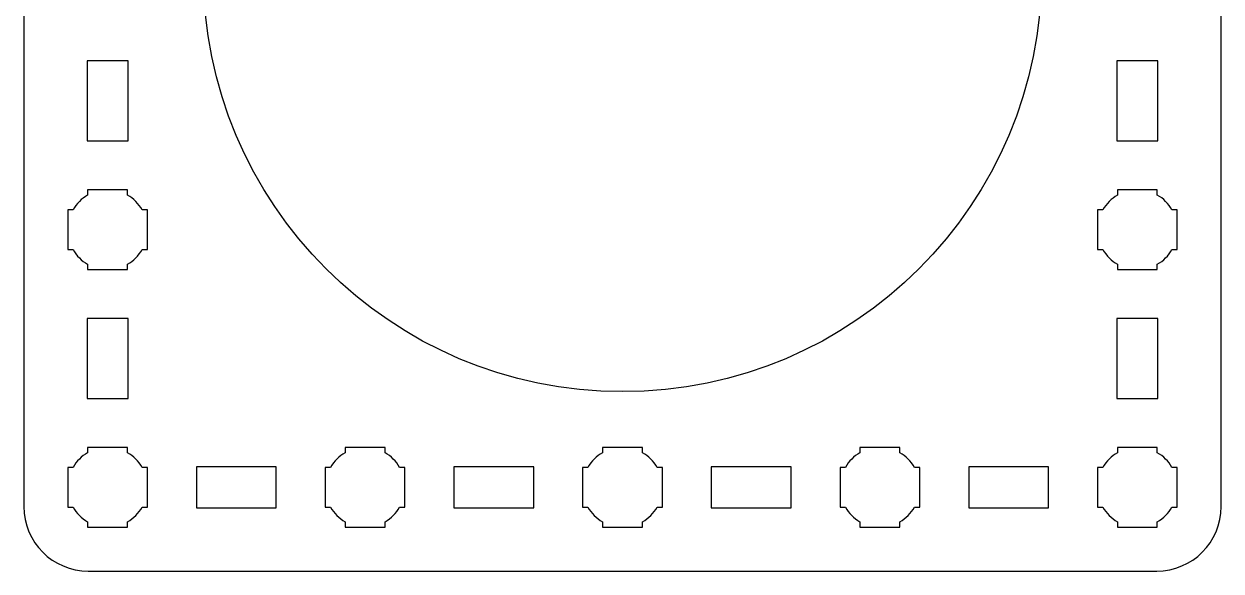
# Model space of a CAD drawing. Extents: x -302 to -108, y -176 to -2.
# Drawn here: x -201.5 to -108.5, y -95 to -52.5 of the extents above; entities that cross this region are included whole.
import ezdxf

# ---------------------------------------------------------------- set-up
doc = ezdxf.new("R2010")
doc.units = 0
doc.header["$MEASUREMENT"] = 0
doc.layers.add('LAYER_1', color=7, linetype='CONTINUOUS')

msp = doc.modelspace()

# ---------------------------------------------------------------- linework, layer by layer
at = {"layer": 'LAYER_1'}
msp.add_ellipse((-155.0001, -48.5001), major_axis=(0, 32.575), ratio=1, dxfattribs=at)
for points, knots in [([(-196.4995, -1.9995), (-196.4995, -1.9995), (-113.5005, -1.9995), (-113.5005, -1.9995), (-113.5005, -1.9995), (-110.7305, -1.9995), (-108.4995, -4.2305), (-108.4995, -7.0005), (-108.4995, -7.0005), (-108.4995, -7.0005), (-108.4995, -89.9995), (-108.4995, -89.9995), (-108.4995, -89.9995), (-108.4995, -92.7695), (-110.7305, -95.0005), (-113.5005, -95.0005), (-113.5005, -95.0005), (-113.5005, -95.0005), (-196.4995, -95.0005), (-196.4995, -95.0005), (-196.4995, -95.0005), (-199.2695, -95.0005), (-201.5005, -92.7695), (-201.5005, -89.9995), (-201.5005, -89.9995), (-201.5005, -89.9995), (-201.5005, -7.0005), (-201.5005, -7.0005), (-201.5005, -7.0005), (-201.5005, -4.2305), (-199.2695, -1.9995), (-196.4995, -1.9995)], [0, 0, 0, 0, 0.125, 0.125, 0.125, 0.125, 0.25, 0.25, 0.25, 0.25, 0.375, 0.375, 0.375, 0.375, 0.5, 0.5, 0.5, 0.5, 0.625, 0.625, 0.625, 0.625, 0.75, 0.75, 0.75, 0.75, 0.875, 0.875, 0.875, 0.875, 1, 1, 1, 1]), ([(-196.5996, -61.6001), (-196.5996, -61.6001), (-196.5996, -55.4001), (-196.5996, -55.4001), (-196.5996, -55.4001), (-196.5996, -55.4001), (-193.3996, -55.4001), (-193.3996, -55.4001), (-193.3996, -55.4001), (-193.3996, -55.4001), (-193.3996, -61.6001), (-193.3996, -61.6001), (-193.3996, -61.6001), (-193.3996, -61.6001), (-196.5996, -61.6001), (-196.5996, -61.6001)], [0, 0, 0, 0, 0.25, 0.25, 0.25, 0.25, 0.5, 0.5, 0.5, 0.5, 0.75, 0.75, 0.75, 0.75, 1, 1, 1, 1]), ([(-116.5996, -61.6001), (-116.5996, -61.6001), (-116.5996, -55.4001), (-116.5996, -55.4001), (-116.5996, -55.4001), (-116.5996, -55.4001), (-113.3996, -55.4001), (-113.3996, -55.4001), (-113.3996, -55.4001), (-113.3996, -55.4001), (-113.3996, -61.6001), (-113.3996, -61.6001), (-113.3996, -61.6001), (-113.3996, -61.6001), (-116.5996, -61.6001), (-116.5996, -61.6001)], [0, 0, 0, 0, 0.25, 0.25, 0.25, 0.25, 0.5, 0.5, 0.5, 0.5, 0.75, 0.75, 0.75, 0.75, 1, 1, 1, 1]), ([(-196.5502, -71.5999), (-196.5502, -71.5999), (-196.5502, -71.1845), (-196.5502, -71.1845), (-196.5502, -71.1845), (-197.0205, -70.9125), (-197.4124, -70.5203), (-197.6844, -70.0501), (-197.6844, -70.0501), (-197.6844, -70.0501), (-198.1, -70.0501), (-198.1, -70.0501), (-198.1, -70.0501), (-198.1, -70.0501), (-198.1, -66.9504), (-198.1, -66.9504), (-198.1, -66.9504), (-198.1, -66.9504), (-197.6848, -66.9504), (-197.6848, -66.9504), (-197.6848, -66.9504), (-197.4127, -66.4799), (-197.0206, -66.0874), (-196.5502, -65.8151), (-196.5502, -65.8151), (-196.5502, -65.8151), (-196.5502, -65.4005), (-196.5502, -65.4005), (-196.5502, -65.4005), (-196.5502, -65.4005), (-195.0477, -65.4005), (-195.0477, -65.4005), (-195.0477, -65.4005), (-195.0477, -65.4005), (-194.9997, -65.3999), (-194.9997, -65.3999), (-194.9997, -65.3999), (-194.9997, -65.3999), (-194.9517, -65.4005), (-194.9517, -65.4005), (-194.9517, -65.4005), (-194.9517, -65.4005), (-193.4506, -65.4005), (-193.4506, -65.4005), (-193.4506, -65.4005), (-193.4506, -65.4005), (-193.4506, -65.8145), (-193.4506, -65.8145), (-193.4506, -65.8145), (-192.9798, -66.0868), (-192.5871, -66.4794), (-192.3147, -66.9504), (-192.3147, -66.9504), (-192.3147, -66.9504), (-191.9008, -66.9504), (-191.9008, -66.9504), (-191.9008, -66.9504), (-191.9008, -66.9504), (-191.9008, -68.4308), (-191.9008, -68.4308), (-191.9008, -68.4308), (-191.9008, -68.4308), (-191.9, -68.4997), (-191.9, -68.4997), (-191.9, -68.4997), (-191.9, -68.4997), (-191.9008, -68.5687), (-191.9008, -68.5687), (-191.9008, -68.5687), (-191.9008, -68.5687), (-191.9008, -70.0501), (-191.9008, -70.0501), (-191.9008, -70.0501), (-191.9008, -70.0501), (-192.3151, -70.0501), (-192.3151, -70.0501), (-192.3151, -70.0501), (-192.5875, -70.5206), (-192.98, -70.913), (-193.4506, -71.1851), (-193.4506, -71.1851), (-193.4506, -71.1851), (-193.4506, -71.5999), (-193.4506, -71.5999), (-193.4506, -71.5999), (-193.4506, -71.5999), (-196.5502, -71.5999), (-196.5502, -71.5999)], [0, 0, 0, 0, 0.0454545, 0.0454545, 0.0454545, 0.0454545, 0.0909091, 0.0909091, 0.0909091, 0.0909091, 0.1363636, 0.1363636, 0.1363636, 0.1363636, 0.1818182, 0.1818182, 0.1818182, 0.1818182, 0.2272727, 0.2272727, 0.2272727, 0.2272727, 0.2727273, 0.2727273, 0.2727273, 0.2727273, 0.3181818, 0.3181818, 0.3181818, 0.3181818, 0.3636364, 0.3636364, 0.3636364, 0.3636364, 0.4090909, 0.4090909, 0.4090909, 0.4090909, 0.4545455, 0.4545455, 0.4545455, 0.4545455, 0.5, 0.5, 0.5, 0.5, 0.5454545, 0.5454545, 0.5454545, 0.5454545, 0.5909091, 0.5909091, 0.5909091, 0.5909091, 0.6363636, 0.6363636, 0.6363636, 0.6363636, 0.6818182, 0.6818182, 0.6818182, 0.6818182, 0.7272727, 0.7272727, 0.7272727, 0.7272727, 0.7727273, 0.7727273, 0.7727273, 0.7727273, 0.8181818, 0.8181818, 0.8181818, 0.8181818, 0.8636364, 0.8636364, 0.8636364, 0.8636364, 0.9090909, 0.9090909, 0.9090909, 0.9090909, 0.9545455, 0.9545455, 0.9545455, 0.9545455, 1, 1, 1, 1]), ([(-116.5502, -71.5999), (-116.5502, -71.5999), (-116.5502, -71.1845), (-116.5502, -71.1845), (-116.5502, -71.1845), (-117.0205, -70.9125), (-117.4124, -70.5203), (-117.6844, -70.0501), (-117.6844, -70.0501), (-117.6844, -70.0501), (-118.1, -70.0501), (-118.1, -70.0501), (-118.1, -70.0501), (-118.1, -70.0501), (-118.1, -66.9504), (-118.1, -66.9504), (-118.1, -66.9504), (-118.1, -66.9504), (-117.6848, -66.9504), (-117.6848, -66.9504), (-117.6848, -66.9504), (-117.4127, -66.4799), (-117.0206, -66.0874), (-116.5502, -65.8151), (-116.5502, -65.8151), (-116.5502, -65.8151), (-116.5502, -65.4005), (-116.5502, -65.4005), (-116.5502, -65.4005), (-116.5502, -65.4005), (-115.0477, -65.4005), (-115.0477, -65.4005), (-115.0477, -65.4005), (-115.0477, -65.4005), (-114.9997, -65.3999), (-114.9997, -65.3999), (-114.9997, -65.3999), (-114.9997, -65.3999), (-114.9517, -65.4005), (-114.9517, -65.4005), (-114.9517, -65.4005), (-114.9517, -65.4005), (-113.4506, -65.4005), (-113.4506, -65.4005), (-113.4506, -65.4005), (-113.4506, -65.4005), (-113.4506, -65.8145), (-113.4506, -65.8145), (-113.4506, -65.8145), (-112.9798, -66.0868), (-112.5871, -66.4794), (-112.3147, -66.9504), (-112.3147, -66.9504), (-112.3147, -66.9504), (-111.9008, -66.9504), (-111.9008, -66.9504), (-111.9008, -66.9504), (-111.9008, -66.9504), (-111.9008, -68.4308), (-111.9008, -68.4308), (-111.9008, -68.4308), (-111.9008, -68.4308), (-111.9, -68.4997), (-111.9, -68.4997), (-111.9, -68.4997), (-111.9, -68.4997), (-111.9008, -68.5687), (-111.9008, -68.5687), (-111.9008, -68.5687), (-111.9008, -68.5687), (-111.9008, -70.0501), (-111.9008, -70.0501), (-111.9008, -70.0501), (-111.9008, -70.0501), (-112.3151, -70.0501), (-112.3151, -70.0501), (-112.3151, -70.0501), (-112.5875, -70.5206), (-112.98, -70.913), (-113.4506, -71.1851), (-113.4506, -71.1851), (-113.4506, -71.1851), (-113.4506, -71.5999), (-113.4506, -71.5999), (-113.4506, -71.5999), (-113.4506, -71.5999), (-116.5502, -71.5999), (-116.5502, -71.5999)], [0, 0, 0, 0, 0.0454545, 0.0454545, 0.0454545, 0.0454545, 0.0909091, 0.0909091, 0.0909091, 0.0909091, 0.1363636, 0.1363636, 0.1363636, 0.1363636, 0.1818182, 0.1818182, 0.1818182, 0.1818182, 0.2272727, 0.2272727, 0.2272727, 0.2272727, 0.2727273, 0.2727273, 0.2727273, 0.2727273, 0.3181818, 0.3181818, 0.3181818, 0.3181818, 0.3636364, 0.3636364, 0.3636364, 0.3636364, 0.4090909, 0.4090909, 0.4090909, 0.4090909, 0.4545455, 0.4545455, 0.4545455, 0.4545455, 0.5, 0.5, 0.5, 0.5, 0.5454545, 0.5454545, 0.5454545, 0.5454545, 0.5909091, 0.5909091, 0.5909091, 0.5909091, 0.6363636, 0.6363636, 0.6363636, 0.6363636, 0.6818182, 0.6818182, 0.6818182, 0.6818182, 0.7272727, 0.7272727, 0.7272727, 0.7272727, 0.7727273, 0.7727273, 0.7727273, 0.7727273, 0.8181818, 0.8181818, 0.8181818, 0.8181818, 0.8636364, 0.8636364, 0.8636364, 0.8636364, 0.9090909, 0.9090909, 0.9090909, 0.9090909, 0.9545455, 0.9545455, 0.9545455, 0.9545455, 1, 1, 1, 1]), ([(-196.5996, -81.6001), (-196.5996, -81.6001), (-196.5996, -75.4001), (-196.5996, -75.4001), (-196.5996, -75.4001), (-196.5996, -75.4001), (-193.3996, -75.4001), (-193.3996, -75.4001), (-193.3996, -75.4001), (-193.3996, -75.4001), (-193.3996, -81.6001), (-193.3996, -81.6001), (-193.3996, -81.6001), (-193.3996, -81.6001), (-196.5996, -81.6001), (-196.5996, -81.6001)], [0, 0, 0, 0, 0.25, 0.25, 0.25, 0.25, 0.5, 0.5, 0.5, 0.5, 0.75, 0.75, 0.75, 0.75, 1, 1, 1, 1]), ([(-116.5996, -81.6001), (-116.5996, -81.6001), (-116.5996, -75.4001), (-116.5996, -75.4001), (-116.5996, -75.4001), (-116.5996, -75.4001), (-113.3996, -75.4001), (-113.3996, -75.4001), (-113.3996, -75.4001), (-113.3996, -75.4001), (-113.3996, -81.6001), (-113.3996, -81.6001), (-113.3996, -81.6001), (-113.3996, -81.6001), (-116.5996, -81.6001), (-116.5996, -81.6001)], [0, 0, 0, 0, 0.25, 0.25, 0.25, 0.25, 0.5, 0.5, 0.5, 0.5, 0.75, 0.75, 0.75, 0.75, 1, 1, 1, 1]), ([(-198.0998, -86.9499), (-198.0998, -86.9499), (-197.6844, -86.9499), (-197.6844, -86.9499), (-197.6844, -86.9499), (-197.4124, -86.4796), (-197.0202, -86.0877), (-196.55, -85.8157), (-196.55, -85.8157), (-196.55, -85.8157), (-196.55, -85.4001), (-196.55, -85.4001), (-196.55, -85.4001), (-196.55, -85.4001), (-193.4503, -85.4001), (-193.4503, -85.4001), (-193.4503, -85.4001), (-193.4503, -85.4001), (-193.4503, -85.8153), (-193.4503, -85.8153), (-193.4503, -85.8153), (-192.9798, -86.0874), (-192.5873, -86.4795), (-192.315, -86.9499), (-192.315, -86.9499), (-192.315, -86.9499), (-191.9004, -86.9499), (-191.9004, -86.9499), (-191.9004, -86.9499), (-191.9004, -86.9499), (-191.9004, -88.4524), (-191.9004, -88.4524), (-191.9004, -88.4524), (-191.9004, -88.4524), (-191.8998, -88.5004), (-191.8998, -88.5004), (-191.8998, -88.5004), (-191.8998, -88.5004), (-191.9004, -88.5484), (-191.9004, -88.5484), (-191.9004, -88.5484), (-191.9004, -88.5484), (-191.9004, -90.0495), (-191.9004, -90.0495), (-191.9004, -90.0495), (-191.9004, -90.0495), (-192.3144, -90.0495), (-192.3144, -90.0495), (-192.3144, -90.0495), (-192.5867, -90.5203), (-192.9793, -90.913), (-193.4503, -91.1854), (-193.4503, -91.1854), (-193.4503, -91.1854), (-193.4503, -91.5993), (-193.4503, -91.5993), (-193.4503, -91.5993), (-193.4503, -91.5993), (-194.9307, -91.5993), (-194.9307, -91.5993), (-194.9307, -91.5993), (-194.9307, -91.5993), (-194.9996, -91.6001), (-194.9996, -91.6001), (-194.9996, -91.6001), (-194.9996, -91.6001), (-195.0686, -91.5993), (-195.0686, -91.5993), (-195.0686, -91.5993), (-195.0686, -91.5993), (-196.55, -91.5993), (-196.55, -91.5993), (-196.55, -91.5993), (-196.55, -91.5993), (-196.55, -91.185), (-196.55, -91.185), (-196.55, -91.185), (-197.0205, -90.9126), (-197.4129, -90.5201), (-197.685, -90.0495), (-197.685, -90.0495), (-197.685, -90.0495), (-198.0998, -90.0495), (-198.0998, -90.0495), (-198.0998, -90.0495), (-198.0998, -90.0495), (-198.0998, -86.9499), (-198.0998, -86.9499)], [0, 0, 0, 0, 0.0454545, 0.0454545, 0.0454545, 0.0454545, 0.0909091, 0.0909091, 0.0909091, 0.0909091, 0.1363636, 0.1363636, 0.1363636, 0.1363636, 0.1818182, 0.1818182, 0.1818182, 0.1818182, 0.2272727, 0.2272727, 0.2272727, 0.2272727, 0.2727273, 0.2727273, 0.2727273, 0.2727273, 0.3181818, 0.3181818, 0.3181818, 0.3181818, 0.3636364, 0.3636364, 0.3636364, 0.3636364, 0.4090909, 0.4090909, 0.4090909, 0.4090909, 0.4545455, 0.4545455, 0.4545455, 0.4545455, 0.5, 0.5, 0.5, 0.5, 0.5454545, 0.5454545, 0.5454545, 0.5454545, 0.5909091, 0.5909091, 0.5909091, 0.5909091, 0.6363636, 0.6363636, 0.6363636, 0.6363636, 0.6818182, 0.6818182, 0.6818182, 0.6818182, 0.7272727, 0.7272727, 0.7272727, 0.7272727, 0.7727273, 0.7727273, 0.7727273, 0.7727273, 0.8181818, 0.8181818, 0.8181818, 0.8181818, 0.8636364, 0.8636364, 0.8636364, 0.8636364, 0.9090909, 0.9090909, 0.9090909, 0.9090909, 0.9545455, 0.9545455, 0.9545455, 0.9545455, 1, 1, 1, 1]), ([(-178.0998, -86.9499), (-178.0998, -86.9499), (-177.6844, -86.9499), (-177.6844, -86.9499), (-177.6844, -86.9499), (-177.4124, -86.4796), (-177.0202, -86.0877), (-176.55, -85.8157), (-176.55, -85.8157), (-176.55, -85.8157), (-176.55, -85.4001), (-176.55, -85.4001), (-176.55, -85.4001), (-176.55, -85.4001), (-173.4503, -85.4001), (-173.4503, -85.4001), (-173.4503, -85.4001), (-173.4503, -85.4001), (-173.4503, -85.8153), (-173.4503, -85.8153), (-173.4503, -85.8153), (-172.9798, -86.0874), (-172.5873, -86.4795), (-172.315, -86.9499), (-172.315, -86.9499), (-172.315, -86.9499), (-171.9004, -86.9499), (-171.9004, -86.9499), (-171.9004, -86.9499), (-171.9004, -86.9499), (-171.9004, -88.4524), (-171.9004, -88.4524), (-171.9004, -88.4524), (-171.9004, -88.4524), (-171.8998, -88.5004), (-171.8998, -88.5004), (-171.8998, -88.5004), (-171.8998, -88.5004), (-171.9004, -88.5484), (-171.9004, -88.5484), (-171.9004, -88.5484), (-171.9004, -88.5484), (-171.9004, -90.0495), (-171.9004, -90.0495), (-171.9004, -90.0495), (-171.9004, -90.0495), (-172.3144, -90.0495), (-172.3144, -90.0495), (-172.3144, -90.0495), (-172.5867, -90.5203), (-172.9793, -90.913), (-173.4503, -91.1854), (-173.4503, -91.1854), (-173.4503, -91.1854), (-173.4503, -91.5993), (-173.4503, -91.5993), (-173.4503, -91.5993), (-173.4503, -91.5993), (-174.9307, -91.5993), (-174.9307, -91.5993), (-174.9307, -91.5993), (-174.9307, -91.5993), (-174.9996, -91.6001), (-174.9996, -91.6001), (-174.9996, -91.6001), (-174.9996, -91.6001), (-175.0686, -91.5993), (-175.0686, -91.5993), (-175.0686, -91.5993), (-175.0686, -91.5993), (-176.55, -91.5993), (-176.55, -91.5993), (-176.55, -91.5993), (-176.55, -91.5993), (-176.55, -91.185), (-176.55, -91.185), (-176.55, -91.185), (-177.0205, -90.9126), (-177.4129, -90.5201), (-177.685, -90.0495), (-177.685, -90.0495), (-177.685, -90.0495), (-178.0998, -90.0495), (-178.0998, -90.0495), (-178.0998, -90.0495), (-178.0998, -90.0495), (-178.0998, -86.9499), (-178.0998, -86.9499)], [0, 0, 0, 0, 0.0454545, 0.0454545, 0.0454545, 0.0454545, 0.0909091, 0.0909091, 0.0909091, 0.0909091, 0.1363636, 0.1363636, 0.1363636, 0.1363636, 0.1818182, 0.1818182, 0.1818182, 0.1818182, 0.2272727, 0.2272727, 0.2272727, 0.2272727, 0.2727273, 0.2727273, 0.2727273, 0.2727273, 0.3181818, 0.3181818, 0.3181818, 0.3181818, 0.3636364, 0.3636364, 0.3636364, 0.3636364, 0.4090909, 0.4090909, 0.4090909, 0.4090909, 0.4545455, 0.4545455, 0.4545455, 0.4545455, 0.5, 0.5, 0.5, 0.5, 0.5454545, 0.5454545, 0.5454545, 0.5454545, 0.5909091, 0.5909091, 0.5909091, 0.5909091, 0.6363636, 0.6363636, 0.6363636, 0.6363636, 0.6818182, 0.6818182, 0.6818182, 0.6818182, 0.7272727, 0.7272727, 0.7272727, 0.7272727, 0.7727273, 0.7727273, 0.7727273, 0.7727273, 0.8181818, 0.8181818, 0.8181818, 0.8181818, 0.8636364, 0.8636364, 0.8636364, 0.8636364, 0.9090909, 0.9090909, 0.9090909, 0.9090909, 0.9545455, 0.9545455, 0.9545455, 0.9545455, 1, 1, 1, 1]), ([(-158.0998, -86.9499), (-158.0998, -86.9499), (-157.6844, -86.9499), (-157.6844, -86.9499), (-157.6844, -86.9499), (-157.4124, -86.4796), (-157.0202, -86.0877), (-156.55, -85.8157), (-156.55, -85.8157), (-156.55, -85.8157), (-156.55, -85.4001), (-156.55, -85.4001), (-156.55, -85.4001), (-156.55, -85.4001), (-153.4503, -85.4001), (-153.4503, -85.4001), (-153.4503, -85.4001), (-153.4503, -85.4001), (-153.4503, -85.8153), (-153.4503, -85.8153), (-153.4503, -85.8153), (-152.9798, -86.0874), (-152.5873, -86.4795), (-152.315, -86.9499), (-152.315, -86.9499), (-152.315, -86.9499), (-151.9004, -86.9499), (-151.9004, -86.9499), (-151.9004, -86.9499), (-151.9004, -86.9499), (-151.9004, -88.4524), (-151.9004, -88.4524), (-151.9004, -88.4524), (-151.9004, -88.4524), (-151.8998, -88.5004), (-151.8998, -88.5004), (-151.8998, -88.5004), (-151.8998, -88.5004), (-151.9004, -88.5484), (-151.9004, -88.5484), (-151.9004, -88.5484), (-151.9004, -88.5484), (-151.9004, -90.0495), (-151.9004, -90.0495), (-151.9004, -90.0495), (-151.9004, -90.0495), (-152.3144, -90.0495), (-152.3144, -90.0495), (-152.3144, -90.0495), (-152.5867, -90.5203), (-152.9793, -90.913), (-153.4503, -91.1854), (-153.4503, -91.1854), (-153.4503, -91.1854), (-153.4503, -91.5993), (-153.4503, -91.5993), (-153.4503, -91.5993), (-153.4503, -91.5993), (-154.9307, -91.5993), (-154.9307, -91.5993), (-154.9307, -91.5993), (-154.9307, -91.5993), (-154.9996, -91.6001), (-154.9996, -91.6001), (-154.9996, -91.6001), (-154.9996, -91.6001), (-155.0686, -91.5993), (-155.0686, -91.5993), (-155.0686, -91.5993), (-155.0686, -91.5993), (-156.55, -91.5993), (-156.55, -91.5993), (-156.55, -91.5993), (-156.55, -91.5993), (-156.55, -91.185), (-156.55, -91.185), (-156.55, -91.185), (-157.0205, -90.9126), (-157.4129, -90.5201), (-157.685, -90.0495), (-157.685, -90.0495), (-157.685, -90.0495), (-158.0998, -90.0495), (-158.0998, -90.0495), (-158.0998, -90.0495), (-158.0998, -90.0495), (-158.0998, -86.9499), (-158.0998, -86.9499)], [0, 0, 0, 0, 0.0454545, 0.0454545, 0.0454545, 0.0454545, 0.0909091, 0.0909091, 0.0909091, 0.0909091, 0.1363636, 0.1363636, 0.1363636, 0.1363636, 0.1818182, 0.1818182, 0.1818182, 0.1818182, 0.2272727, 0.2272727, 0.2272727, 0.2272727, 0.2727273, 0.2727273, 0.2727273, 0.2727273, 0.3181818, 0.3181818, 0.3181818, 0.3181818, 0.3636364, 0.3636364, 0.3636364, 0.3636364, 0.4090909, 0.4090909, 0.4090909, 0.4090909, 0.4545455, 0.4545455, 0.4545455, 0.4545455, 0.5, 0.5, 0.5, 0.5, 0.5454545, 0.5454545, 0.5454545, 0.5454545, 0.5909091, 0.5909091, 0.5909091, 0.5909091, 0.6363636, 0.6363636, 0.6363636, 0.6363636, 0.6818182, 0.6818182, 0.6818182, 0.6818182, 0.7272727, 0.7272727, 0.7272727, 0.7272727, 0.7727273, 0.7727273, 0.7727273, 0.7727273, 0.8181818, 0.8181818, 0.8181818, 0.8181818, 0.8636364, 0.8636364, 0.8636364, 0.8636364, 0.9090909, 0.9090909, 0.9090909, 0.9090909, 0.9545455, 0.9545455, 0.9545455, 0.9545455, 1, 1, 1, 1]), ([(-138.0998, -86.9499), (-138.0998, -86.9499), (-137.6844, -86.9499), (-137.6844, -86.9499), (-137.6844, -86.9499), (-137.4124, -86.4796), (-137.0202, -86.0877), (-136.55, -85.8157), (-136.55, -85.8157), (-136.55, -85.8157), (-136.55, -85.4001), (-136.55, -85.4001), (-136.55, -85.4001), (-136.55, -85.4001), (-133.4503, -85.4001), (-133.4503, -85.4001), (-133.4503, -85.4001), (-133.4503, -85.4001), (-133.4503, -85.8153), (-133.4503, -85.8153), (-133.4503, -85.8153), (-132.9798, -86.0874), (-132.5873, -86.4795), (-132.315, -86.9499), (-132.315, -86.9499), (-132.315, -86.9499), (-131.9004, -86.9499), (-131.9004, -86.9499), (-131.9004, -86.9499), (-131.9004, -86.9499), (-131.9004, -88.4524), (-131.9004, -88.4524), (-131.9004, -88.4524), (-131.9004, -88.4524), (-131.8998, -88.5004), (-131.8998, -88.5004), (-131.8998, -88.5004), (-131.8998, -88.5004), (-131.9004, -88.5484), (-131.9004, -88.5484), (-131.9004, -88.5484), (-131.9004, -88.5484), (-131.9004, -90.0495), (-131.9004, -90.0495), (-131.9004, -90.0495), (-131.9004, -90.0495), (-132.3144, -90.0495), (-132.3144, -90.0495), (-132.3144, -90.0495), (-132.5867, -90.5203), (-132.9793, -90.913), (-133.4503, -91.1854), (-133.4503, -91.1854), (-133.4503, -91.1854), (-133.4503, -91.5993), (-133.4503, -91.5993), (-133.4503, -91.5993), (-133.4503, -91.5993), (-134.9307, -91.5993), (-134.9307, -91.5993), (-134.9307, -91.5993), (-134.9307, -91.5993), (-134.9996, -91.6001), (-134.9996, -91.6001), (-134.9996, -91.6001), (-134.9996, -91.6001), (-135.0686, -91.5993), (-135.0686, -91.5993), (-135.0686, -91.5993), (-135.0686, -91.5993), (-136.55, -91.5993), (-136.55, -91.5993), (-136.55, -91.5993), (-136.55, -91.5993), (-136.55, -91.185), (-136.55, -91.185), (-136.55, -91.185), (-137.0205, -90.9126), (-137.4129, -90.5201), (-137.685, -90.0495), (-137.685, -90.0495), (-137.685, -90.0495), (-138.0998, -90.0495), (-138.0998, -90.0495), (-138.0998, -90.0495), (-138.0998, -90.0495), (-138.0998, -86.9499), (-138.0998, -86.9499)], [0, 0, 0, 0, 0.0454545, 0.0454545, 0.0454545, 0.0454545, 0.0909091, 0.0909091, 0.0909091, 0.0909091, 0.1363636, 0.1363636, 0.1363636, 0.1363636, 0.1818182, 0.1818182, 0.1818182, 0.1818182, 0.2272727, 0.2272727, 0.2272727, 0.2272727, 0.2727273, 0.2727273, 0.2727273, 0.2727273, 0.3181818, 0.3181818, 0.3181818, 0.3181818, 0.3636364, 0.3636364, 0.3636364, 0.3636364, 0.4090909, 0.4090909, 0.4090909, 0.4090909, 0.4545455, 0.4545455, 0.4545455, 0.4545455, 0.5, 0.5, 0.5, 0.5, 0.5454545, 0.5454545, 0.5454545, 0.5454545, 0.5909091, 0.5909091, 0.5909091, 0.5909091, 0.6363636, 0.6363636, 0.6363636, 0.6363636, 0.6818182, 0.6818182, 0.6818182, 0.6818182, 0.7272727, 0.7272727, 0.7272727, 0.7272727, 0.7727273, 0.7727273, 0.7727273, 0.7727273, 0.8181818, 0.8181818, 0.8181818, 0.8181818, 0.8636364, 0.8636364, 0.8636364, 0.8636364, 0.9090909, 0.9090909, 0.9090909, 0.9090909, 0.9545455, 0.9545455, 0.9545455, 0.9545455, 1, 1, 1, 1]), ([(-118.0998, -86.9499), (-118.0998, -86.9499), (-117.6844, -86.9499), (-117.6844, -86.9499), (-117.6844, -86.9499), (-117.4124, -86.4796), (-117.0202, -86.0877), (-116.55, -85.8157), (-116.55, -85.8157), (-116.55, -85.8157), (-116.55, -85.4001), (-116.55, -85.4001), (-116.55, -85.4001), (-116.55, -85.4001), (-113.4503, -85.4001), (-113.4503, -85.4001), (-113.4503, -85.4001), (-113.4503, -85.4001), (-113.4503, -85.8153), (-113.4503, -85.8153), (-113.4503, -85.8153), (-112.9798, -86.0874), (-112.5873, -86.4795), (-112.315, -86.9499), (-112.315, -86.9499), (-112.315, -86.9499), (-111.9004, -86.9499), (-111.9004, -86.9499), (-111.9004, -86.9499), (-111.9004, -86.9499), (-111.9004, -88.4524), (-111.9004, -88.4524), (-111.9004, -88.4524), (-111.9004, -88.4524), (-111.8998, -88.5004), (-111.8998, -88.5004), (-111.8998, -88.5004), (-111.8998, -88.5004), (-111.9004, -88.5484), (-111.9004, -88.5484), (-111.9004, -88.5484), (-111.9004, -88.5484), (-111.9004, -90.0495), (-111.9004, -90.0495), (-111.9004, -90.0495), (-111.9004, -90.0495), (-112.3144, -90.0495), (-112.3144, -90.0495), (-112.3144, -90.0495), (-112.5867, -90.5203), (-112.9793, -90.913), (-113.4503, -91.1854), (-113.4503, -91.1854), (-113.4503, -91.1854), (-113.4503, -91.5993), (-113.4503, -91.5993), (-113.4503, -91.5993), (-113.4503, -91.5993), (-114.9307, -91.5993), (-114.9307, -91.5993), (-114.9307, -91.5993), (-114.9307, -91.5993), (-114.9996, -91.6001), (-114.9996, -91.6001), (-114.9996, -91.6001), (-114.9996, -91.6001), (-115.0686, -91.5993), (-115.0686, -91.5993), (-115.0686, -91.5993), (-115.0686, -91.5993), (-116.55, -91.5993), (-116.55, -91.5993), (-116.55, -91.5993), (-116.55, -91.5993), (-116.55, -91.185), (-116.55, -91.185), (-116.55, -91.185), (-117.0205, -90.9126), (-117.4129, -90.5201), (-117.685, -90.0495), (-117.685, -90.0495), (-117.685, -90.0495), (-118.0998, -90.0495), (-118.0998, -90.0495), (-118.0998, -90.0495), (-118.0998, -90.0495), (-118.0998, -86.9499), (-118.0998, -86.9499)], [0, 0, 0, 0, 0.0454545, 0.0454545, 0.0454545, 0.0454545, 0.0909091, 0.0909091, 0.0909091, 0.0909091, 0.1363636, 0.1363636, 0.1363636, 0.1363636, 0.1818182, 0.1818182, 0.1818182, 0.1818182, 0.2272727, 0.2272727, 0.2272727, 0.2272727, 0.2727273, 0.2727273, 0.2727273, 0.2727273, 0.3181818, 0.3181818, 0.3181818, 0.3181818, 0.3636364, 0.3636364, 0.3636364, 0.3636364, 0.4090909, 0.4090909, 0.4090909, 0.4090909, 0.4545455, 0.4545455, 0.4545455, 0.4545455, 0.5, 0.5, 0.5, 0.5, 0.5454545, 0.5454545, 0.5454545, 0.5454545, 0.5909091, 0.5909091, 0.5909091, 0.5909091, 0.6363636, 0.6363636, 0.6363636, 0.6363636, 0.6818182, 0.6818182, 0.6818182, 0.6818182, 0.7272727, 0.7272727, 0.7272727, 0.7272727, 0.7727273, 0.7727273, 0.7727273, 0.7727273, 0.8181818, 0.8181818, 0.8181818, 0.8181818, 0.8636364, 0.8636364, 0.8636364, 0.8636364, 0.9090909, 0.9090909, 0.9090909, 0.9090909, 0.9545455, 0.9545455, 0.9545455, 0.9545455, 1, 1, 1, 1]), ([(-188.1, -86.9005), (-188.1, -86.9005), (-181.9, -86.9005), (-181.9, -86.9005), (-181.9, -86.9005), (-181.9, -86.9005), (-181.9, -90.1005), (-181.9, -90.1005), (-181.9, -90.1005), (-181.9, -90.1005), (-188.1, -90.1005), (-188.1, -90.1005), (-188.1, -90.1005), (-188.1, -90.1005), (-188.1, -86.9005), (-188.1, -86.9005)], [0, 0, 0, 0, 0.25, 0.25, 0.25, 0.25, 0.5, 0.5, 0.5, 0.5, 0.75, 0.75, 0.75, 0.75, 1, 1, 1, 1]), ([(-168.1, -86.9005), (-168.1, -86.9005), (-161.9, -86.9005), (-161.9, -86.9005), (-161.9, -86.9005), (-161.9, -86.9005), (-161.9, -90.1005), (-161.9, -90.1005), (-161.9, -90.1005), (-161.9, -90.1005), (-168.1, -90.1005), (-168.1, -90.1005), (-168.1, -90.1005), (-168.1, -90.1005), (-168.1, -86.9005), (-168.1, -86.9005)], [0, 0, 0, 0, 0.25, 0.25, 0.25, 0.25, 0.5, 0.5, 0.5, 0.5, 0.75, 0.75, 0.75, 0.75, 1, 1, 1, 1]), ([(-148.1, -86.9005), (-148.1, -86.9005), (-141.9, -86.9005), (-141.9, -86.9005), (-141.9, -86.9005), (-141.9, -86.9005), (-141.9, -90.1005), (-141.9, -90.1005), (-141.9, -90.1005), (-141.9, -90.1005), (-148.1, -90.1005), (-148.1, -90.1005), (-148.1, -90.1005), (-148.1, -90.1005), (-148.1, -86.9005), (-148.1, -86.9005)], [0, 0, 0, 0, 0.25, 0.25, 0.25, 0.25, 0.5, 0.5, 0.5, 0.5, 0.75, 0.75, 0.75, 0.75, 1, 1, 1, 1]), ([(-128.1, -86.9005), (-128.1, -86.9005), (-121.9, -86.9005), (-121.9, -86.9005), (-121.9, -86.9005), (-121.9, -86.9005), (-121.9, -90.1005), (-121.9, -90.1005), (-121.9, -90.1005), (-121.9, -90.1005), (-128.1, -90.1005), (-128.1, -90.1005), (-128.1, -90.1005), (-128.1, -90.1005), (-128.1, -86.9005), (-128.1, -86.9005)], [0, 0, 0, 0, 0.25, 0.25, 0.25, 0.25, 0.5, 0.5, 0.5, 0.5, 0.75, 0.75, 0.75, 0.75, 1, 1, 1, 1])]:
    msp.add_open_spline(points, degree=3, knots=knots, dxfattribs=at)

doc.saveas('drawing.dxf')
